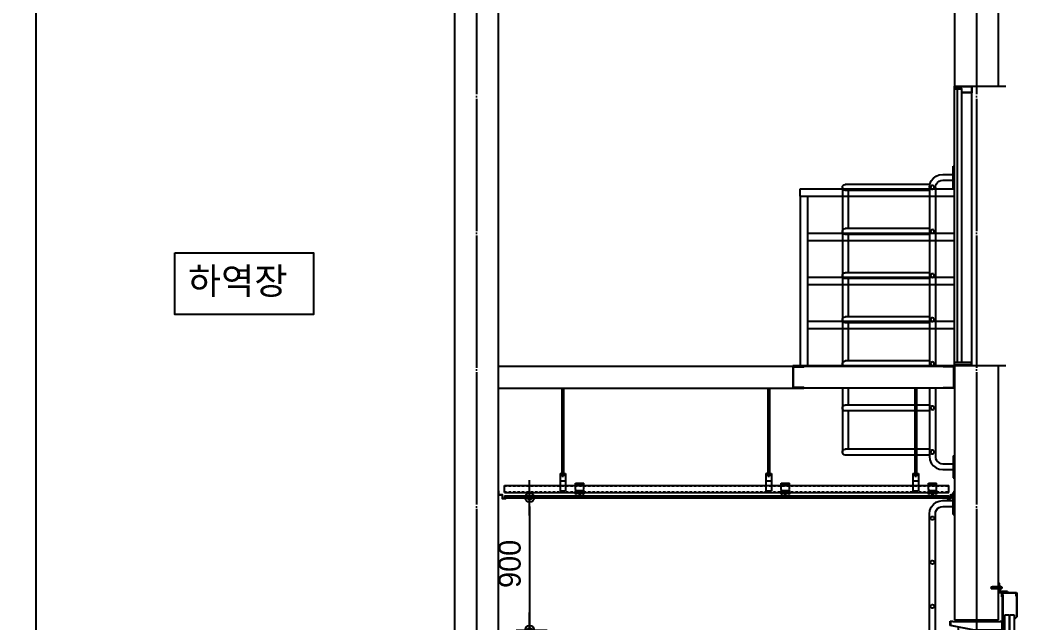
# Model space of a CAD drawing. Header units: millimetres. Extents: x 11948722 to 13111668, y -10771712 to -10232988.
# Drawn here: x 11963571 to 11970475, y -10544898 to -10540801 of the extents above; entities that cross this region are included whole.
import ezdxf
from ezdxf.enums import TextEntityAlignment as Align

# ---------------------------------------------------------------- set-up
doc = ezdxf.new("R2010")
doc.units = ezdxf.units.MM
doc.header["$LTSCALE"] = 150
doc.header["$MEASUREMENT"] = 0
doc.linetypes.add('CEN', pattern=[6.2, 6, -0.1, 0, -0.1])
doc.linetypes.add('HIDDEN', pattern=[2, 1, -1])
doc.layers.get('0').update_dxf_attribs({"linetype": 'CONTINUOUS'})
doc.layers.get('Defpoints').update_dxf_attribs({"color": 117, "linetype": 'CONTINUOUS'})
for name, color, linetype in [('4', 4, 'CONTINUOUS'), ('8', 8, 'CONTINUOUS'), ('A-중심선', 10, 'CEN'), ('CON', 2, 'CONTINUOUS'), ('CON-C', 2, 'CONTINUOUS'), ('ELE-3', 7, 'CONTINUOUS'), ('ELE-8', 8, 'CONTINUOUS'), ('ELE03', 4, 'CONTINUOUS'), ('ELE08', 8, 'CONTINUOUS'), ('ETC', 8, 'CONTINUOUS'), ('FIN', 5, 'CONTINUOUS'), ('WIN', 4, 'CONTINUOUS'), ('Xref-계단단면도$0$3 dim0', 7, 'CONTINUOUS'), ('Xref-계단단면도$0$TEX', 3, 'CONTINUOUS'), ('Xref-계단단면도$0$TEX-SYM', 3, 'CONTINUOUS')]:
    doc.layers.add(name, color=color, linetype=linetype)
doc.styles.add('Xref-계단단면도$0$나눔고딕 Se', font='')
doc.styles.add('Xref-계단단면도$0$돋움', font='')
doc.styles.get('Xref-계단단면도$0$나눔고딕 Se').set_extended_font_data('Dotum')
doc.styles.get('Xref-계단단면도$0$돋움').set_extended_font_data('Dotum')
doc.dimstyles.new('Xref-계단단면도$0$A1-100', dxfattribs={"dimtxt": 3, "dimasz": 1, "dimexe": 2, "dimexo": 2, "dimgap": 1, "dimtad": 1, "dimdec": 0, "dimzin": 12, "dimdsep": 46, "dimlunit": 6, "dimtxsty": 'Xref-계단단면도$0$나눔고딕 Se', "dimblk1": 'Xref-계단단면도$0$DIMDOT', "dimblk2": 'Xref-계단단면도$0$DIMDOT', "dimsah": 1, "dimcen": -1, "dimdle": 2, "dimclrd": 256, "dimclre": 256, "dimclrt": 3, "dimadec": 0, "dimazin": 0, "dimtfac": 1, "dimtdec": 0, "dimtix": 1, "dimtmove": 2, "dimatfit": 3, "dimldrblk": 'Xref-계단단면도$0$DIMDOT', "dimfxl": 1, "dimtvp": 1, "dimtolj": 1, "dimtzin": 12, "dimlwd": -1, "dimlwe": -1, "dimarcsym": 0})

# ---------------------------------------------------------------- blocks, each defined once
blk = doc.blocks.new('Xref-계단단면도$0$DIMDOT')
at = {"color": 0}
blk.add_line((-2, 0), (2, 0), dxfattribs=at)
for radius in [0.5, 0.25]:
    blk.add_circle((0, 0), radius, dxfattribs=at)
blk = doc.blocks.new('*D3538')
at = {"layer": 'Defpoints', "color": 0, "lineweight": -3, "ltscale": 1200}
for p in [(11960077.7, -10531798.2), (11963677.7, -10531798.2), (11963677.7, -10565948.2)]:
    blk.add_point(p, dxfattribs=at)
at = {"layer": 'Xref-계단단면도$0$3 dim0'}
for p, q in [((11963557.7, -10531798.2), (11959957.7, -10531798.2)), ((11960077.7, -10565888.2), (11960077.7, -10531858.2)), ((11963557.7, -10565948.2), (11959957.7, -10565948.2))]:
    blk.add_line(p, q, dxfattribs=at)
at = {"layer": 'Xref-계단단면도$0$3 dim0', "ltscale": 1200, "xscale": 60, "yscale": 60, "zscale": 60}
for p, rotation in [((11960077.7, -10531798.2), 90), ((11960077.7, -10565948.2), 270)]:
    blk.add_blockref('Xref-계단단면도$0$DIMDOT', p, dxfattribs=dict(at, rotation=rotation))
at = {"layer": 'Xref-계단단면도$0$3 dim0', "color": 3, "ltscale": 1200, "insert": (11959892.4, -10548873.2), "char_height": 210, "attachment_point": 5, "rotation": 90, "style": 'Xref-계단단면도$0$나눔고딕 Se'}
blk.add_mtext('\\A1;34,150', dxfattribs=at)
blk = doc.blocks.new('*D3541')
at = {"layer": 'Defpoints', "color": 0, "lineweight": -3, "ltscale": 1200}
for p in [(11960677.7, -10535948.2), (11963677.7, -10535948.2), (11963677.7, -10545948.2)]:
    blk.add_point(p, dxfattribs=at)
at = {"layer": 'Xref-계단단면도$0$3 dim0'}
for p, q in [((11963557.7, -10535948.2), (11960557.7, -10535948.2)), ((11960677.7, -10545888.2), (11960677.7, -10536008.2)), ((11963557.7, -10545948.2), (11960557.7, -10545948.2))]:
    blk.add_line(p, q, dxfattribs=at)
at = {"layer": 'Xref-계단단면도$0$3 dim0', "ltscale": 1200, "xscale": 60, "yscale": 60, "zscale": 60}
for p, rotation in [((11960677.7, -10535948.2), 90), ((11960677.7, -10545948.2), 270)]:
    blk.add_blockref('Xref-계단단면도$0$DIMDOT', p, dxfattribs=dict(at, rotation=rotation))
at = {"layer": 'Xref-계단단면도$0$3 dim0', "color": 3, "ltscale": 1200, "insert": (11960492.4, -10540948.2), "char_height": 210, "attachment_point": 5, "rotation": 90, "style": 'Xref-계단단면도$0$나눔고딕 Se'}
blk.add_mtext('\\A1;10,000', dxfattribs=at)
blk = doc.blocks.new('ELEV-DOOR')
at = {"layer": 'ELE-3'}
for p, q in [((-6, 2420.5), (-6, 2467)), ((-2, 2471), (0, 2471)), ((0, 2471), (0, 2406)), ((-123.5, 2402.5), (-125, 2402.5)), ((-125, 2402.5), (-125, 2239.5)), ((-123.5, 2240.5), (-123.5, 2402.5)), ((-22, 2406), (-122.5, 2406)), ((-122.5, 2406), (-122.5, 2379.5)), ((-122.5, 2379.5), (-118.5, 2379.5)), ((-118.5, 2379.5), (-118.5, 2402)), ((-118.5, 2402), (-26, 2402)), ((-65, 2406), (-65, 2408)), ((0, 2406), (-65, 2406)), ((-61, 2412), (-14.5, 2412)), ((-27, 2390.5), (-29, 2390.5)), ((-29, 2390.5), (-29, 2200)), ((-27, 2200), (-27, 2390.5)), ((-26, 2402), (-26, 2376.5)), ((-26, 2376.5), (-22, 2376.5)), ((-22, 2376.5), (-22, 2406)), ((-125, 2239.5), (-113.5, 2227.5)), ((-112, 2229), (-123.5, 2240.5)), ((-113.5, 2227.5), (-112, 2229)), ((-77, 2254), (-106.5, 2254)), ((-106.5, 2254), (-106.5, 56)), ((-77, 56), (-77, 2254)), ((-42, 2254), (-71.5, 2254)), ((-71.5, 2254), (-71.5, 56)), ((-42, 56), (-42, 2254)), ((-11.5, 2210), (-26, 2210)), ((-26, 2210), (-26, 2150)), ((-11.5, 2207.5), (-11.5, 2210)), ((330, 2210), (312, 2210)), ((312, 2210), (312, 2207.5)), ((330, 2180), (330, 2210)), ((-29, 2200), (-27, 2200)), ((-26, 2150), (-26, 50)), ((-26, 2150), (166, 2150)), ((-23.5, 2152.5), (-23.5, 2207.5)), ((-23.5, 2207.5), (-11.5, 2207.5)), ((165.8, 2152.5), (-23.5, 2152.5)), ((312, 2207.5), (-19, 2207.5)), ((-19, 2207.5), (-19, 2205)), ((-19, 2205), (312, 2205)), ((327.5, 2182.1), (165.8, 2152.5)), ((166, 2150), (330, 2180)), ((312, 2207.5), (327.5, 2207.5)), ((312, 2205), (312, 2207.5)), ((327.5, 2207.5), (327.5, 2182.1)), ((-133, 47), (-130, 50)), ((-133, -154), (-133, 47)), ((-133, 38), (-130, 38)), ((-130, 50), (-122.8, 50)), ((-130, 38), (-130, -153.3)), ((-109.9, 22.9), (-130, 22.9)), ((-122.8, 50), (-122.8, 45.7)), ((-122.8, 45.7), (-116.9, 45.7)), ((-74.8, 39), (-120, 39)), ((-120, 39), (-120, 31.1)), ((-120, 31.1), (-109.9, 31.1)), ((-116.9, 45.7), (-116.9, 50)), ((-116.9, 50), (-111, 50)), ((-111, 50), (-111, 45.7)), ((-111, 45.7), (-105.1, 45.7)), ((-109.9, 31.1), (-109.9, 22.9)), ((-106.5, 56), (-77, 56)), ((-105.1, 45.7), (-105.1, 50)), ((-105.1, 50), (-99.2, 50)), ((-99.2, 50), (-99.2, 45.7)), ((-99.2, 45.7), (-93.3, 45.7)), ((-93.3, 45.7), (-93.3, 50)), ((-93.3, 50), (-87.4, 50)), ((-87.4, 50), (-87.4, 45.7)), ((-87.4, 45.7), (-81.5, 45.7)), ((-84.9, 22.9), (-84.9, 31.1)), ((-84.9, 31.1), (-74.8, 31.1)), ((-44.8, 22.9), (-84.9, 22.9)), ((-81.5, 45.7), (-81.5, 50)), ((-81.5, 50), (-67.8, 50)), ((-74.8, 31.1), (-74.8, 39)), ((-71.5, 56), (-42, 56)), ((-67.8, 50), (-67.8, 39)), ((-67.8, 39), (-49.8, 39)), ((-63.8, 56), (-63.8, 45)), ((-63.8, 45), (-53.8, 45)), ((-53.8, 45), (-53.8, 56)), ((-49.8, 39), (-49.8, 50)), ((-49.8, 50), (0, 50)), ((-39.8, 39), (-44.8, 39)), ((-44.8, 39), (-44.8, 22.9)), ((-39.8, 22.9), (-39.8, 39)), ((-29.7, 22.9), (-39.8, 22.9)), ((-29.7, 44), (-34.7, 44)), ((-34.7, 44), (-34.7, 28.9)), ((-34.7, 28.9), (-29.7, 28.9)), ((-29.7, 50), (-29.7, 44)), ((-29.7, 28.9), (-29.7, 22.9)), ((-119.3, -180), (-133, -154)), ((-130, -153.3), (-116.7, -178.6)), ((-116.7, -178.6), (-119.3, -180))]:
    blk.add_line(p, q, dxfattribs=at)
blk.add_lwpolyline([(0, -10), (0, 50)], dxfattribs=at)
blk.add_lwpolyline([(-130, -10), (0, -10), (0, -140), (-3.5, -140, -0.414214), (-12, -131.5), (-12, -34, 0.414214), (-24, -22), (-121.5, -22, -0.414214), (-130, -13.5)], format="xyb", close=True, dxfattribs=at)
for centre, radius, start, end in [((-14.5, 2420.5), 8.5, 270, 0), ((-2, 2467), 4, 90, 180), ((-61, 2408), 4, 90, 180)]:
    blk.add_arc(centre, radius, start, end, dxfattribs=at)
at = {"layer": 'ELE-8', "linetype": 'HIDDEN'}
for p, q in [((55, 2438.5), (-28, 2438.5)), ((-16.5, 2443), (-21.5, 2443)), ((-21.5, 2434.5), (-21.5, 2443)), ((-16.5, 2434.5), (-21.5, 2434.5)), ((-15, 2448.5), (-16.5, 2447)), ((-16.5, 2430.5), (-16.5, 2447)), ((-14, 2443), (-16.5, 2443)), ((-14, 2434.5), (-16.5, 2434.5)), ((-15, 2429), (-16.5, 2430.5)), ((-7.5, 2443.5), (-15.5, 2443.5)), ((-7.5, 2434), (-15.5, 2434)), ((-7.5, 2448.5), (-15, 2448.5)), ((-7.5, 2429), (-15, 2429)), ((-4, 2443), (-9, 2443)), ((-4, 2434.5), (-9, 2434.5)), ((-7.5, 2425), (-7.5, 2452.5)), ((-6, 2452.5), (-7.5, 2452.5)), ((-7.5, 2429), (-7.5, 2448.5)), ((-6, 2425), (-7.5, 2425)), ((44.5, 2446), (0, 2446)), ((2.5, 2444), (0, 2444)), ((2.5, 2433.5), (0, 2433.5)), ((44.5, 2431.5), (0, 2431.5)), ((5.5, 2443), (0.5, 2443)), ((5.5, 2434.5), (0.5, 2434.5)), ((6, 2431.5), (6, 2431.5)), ((12.5, 2444), (7.5, 2444)), ((13, 2433.5), (7.5, 2433.5)), ((15.5, 2443), (10.5, 2443)), ((15.5, 2434.5), (10.5, 2434.5)), ((22.5, 2444), (17.5, 2444)), ((23, 2433.5), (18, 2433.5)), ((25.5, 2443), (20.5, 2443)), ((25.5, 2434.5), (20.5, 2434.5)), ((31.5, 2444), (27, 2444)), ((32.5, 2433.5), (27.5, 2433.5)), ((35, 2443), (30, 2443)), ((35, 2434.5), (30, 2434.5)), ((38.5, 2444), (36.5, 2444)), ((39, 2443.5), (37, 2443)), ((39, 2434), (37, 2434.5)), ((40, 2433.5), (37.5, 2433.5)), ((42, 2443), (40, 2443)), ((42, 2434.5), (40, 2434.5)), ((42, 2440.5), (42, 2443)), ((42, 2434.5), (42, 2436.5)), ((44.5, 2445), (43, 2444.5)), ((44.5, 2432.5), (43, 2432.5)), ((44.5, 2445.5), (44.5, 2446)), ((46, 2445), (44.5, 2445)), ((44.5, 2445), (44.5, 2445)), ((46, 2432.5), (44.5, 2432.5)), ((44.5, 2432), (44.5, 2432.5)), ((44.5, 2431.5), (44.5, 2431.5)), ((49.5, 2445), (48.5, 2445)), ((49.5, 2432.5), (48.5, 2432.5)), ((49.5, 2441.5), (49.5, 2445)), ((49.5, 2432.5), (49.5, 2435.5)), ((-13, -94.9), (-13, -63.9)), ((-23.1, -74), (-28.1, -74)), ((-28.1, -74), (-28.1, -84.8)), ((-23.1, -84.8), (-28.1, -84.8)), ((-23.1, -69.4), (-23.1, -89.5)), ((-23.1, -69.4), (-13, -69.4)), ((-23.1, -73.3), (-13, -73.3)), ((-23.1, -85.6), (-13, -85.6)), ((-23.1, -89.5), (-13, -89.5)), ((-12, -74.4), (35.1, -74.4)), ((-12, -75.4), (44.1, -75.4)), ((-12, -83.5), (44.1, -83.5)), ((-12, -84.5), (35.1, -84.5)), ((44.1, -75.4), (35.1, -74.4)), ((35.1, -74.4), (35.1, -84.5)), ((44.1, -83.5), (35.1, -84.5)), ((44.1, -75.4), (44.1, -83.5))]:
    blk.add_line(p, q, dxfattribs=at)
at = {"layer": 'ELE-8'}
for p, q in [((166, 2150), (166, 50)), ((274, 2169.8), (274, 50)), ((274, 50), (0, 50))]:
    blk.add_line(p, q, dxfattribs=at)
at = {"layer": 'ELE-8', "linetype": 'HIDDEN'}
for centre, start, end in [((-11, -64.4), 119.66646, 166.36814), ((-11, -94.4), 193.63182, 240.3335)]:
    blk.add_arc(centre, 2.1, start, end, dxfattribs=at)
blk = doc.blocks.new('*D3570')
at = {"layer": 'Defpoints', "color": 0, "lineweight": -3, "ltscale": 1200}
for p in [(11966823, -10544948.2), (11966823, -10547048.2), (11967034.1, -10547048.2)]:
    blk.add_point(p, dxfattribs=at)
at = {"layer": 'Xref-계단단면도$0$3 dim0'}
for p, q in [((11966943, -10544948.2), (11967154.1, -10544948.2)), ((11967034.1, -10545008.2), (11967034.1, -10546988.2)), ((11966943, -10547048.2), (11967154.1, -10547048.2))]:
    blk.add_line(p, q, dxfattribs=at)
at = {"layer": 'Xref-계단단면도$0$3 dim0', "ltscale": 1200, "xscale": 60, "yscale": 60, "zscale": 60}
for p, rotation in [((11967034.1, -10544948.2), 90), ((11967034.1, -10547048.2), 270)]:
    blk.add_blockref('Xref-계단단면도$0$DIMDOT', p, dxfattribs=dict(at, rotation=rotation))
at = {"layer": 'Xref-계단단면도$0$3 dim0', "color": 3, "ltscale": 1200, "insert": (11966884.6, -10545998.2), "char_height": 150, "attachment_point": 5, "rotation": 90, "style": 'Xref-계단단면도$0$나눔고딕 Se'}
blk.add_mtext('\\A1;2,100', dxfattribs=at)
blk = doc.blocks.new('*D3571')
at = {"layer": 'Defpoints', "color": 0, "lineweight": -3, "ltscale": 1200}
for p in [(11966823, -10544048.2), (11966823, -10544948.2), (11967034.1, -10544948.2)]:
    blk.add_point(p, dxfattribs=at)
at = {"layer": 'Xref-계단단면도$0$3 dim0'}
for p, q in [((11966943, -10544048.2), (11967154.1, -10544048.2)), ((11967034.1, -10544108.2), (11967034.1, -10544888.2)), ((11966943, -10544948.2), (11967154.1, -10544948.2))]:
    blk.add_line(p, q, dxfattribs=at)
at = {"layer": 'Xref-계단단면도$0$3 dim0', "ltscale": 1200, "xscale": 60, "yscale": 60, "zscale": 60}
for p, rotation in [((11967034.1, -10544048.2), 90), ((11967034.1, -10544948.2), 270)]:
    blk.add_blockref('Xref-계단단면도$0$DIMDOT', p, dxfattribs=dict(at, rotation=rotation))
at = {"layer": 'Xref-계단단면도$0$3 dim0', "color": 3, "ltscale": 1200, "insert": (11966899, -10544498.2), "char_height": 150, "attachment_point": 5, "rotation": 90, "style": 'Xref-계단단면도$0$나눔고딕 Se'}
blk.add_mtext('\\A1;900', dxfattribs=at)
blk = doc.blocks.new('점검사다리ㅁ')
at = {"layer": 'ETC', "color": 251, "linetype": 'Continuous'}
for p, q in [((4633682.9, 1148688.8), (4633673.9, 1148688.8)), ((4633682.9, 1148538.8), (4633682.9, 1148688.8)), ((4633682.9, 1148538.8), (4633673.9, 1148538.8))]:
    blk.add_line(p, q, dxfattribs=at)
at = {"layer": 'ETC', "color": 251}
for p, q in [((4633753.9, 1148633.4), (4633682.9, 1148633.4)), ((4633777.1, 1148630.2), (4633753.9, 1148633.4)), ((4633798.9, 1148621.4), (4633777.1, 1148630.2)), ((4633817.5, 1148607), (4633798.9, 1148621.4)), ((4633831.7, 1148588.4), (4633817.5, 1148607)), ((4633753.9, 1148593.4), (4633682.9, 1148593.4)), ((4633766.7, 1148591.6), (4633753.9, 1148593.4)), ((4633778.9, 1148586.6), (4633766.7, 1148591.6)), ((4633789.1, 1148578.8), (4633778.9, 1148586.6)), ((4633797.1, 1148568.4), (4633789.1, 1148578.8)), ((4633802.1, 1148556.4), (4633797.1, 1148568.4)), ((4633803.9, 1148543.4), (4633802.1, 1148556.4)), ((4633803.9, 1146115), (4633803.9, 1148543.4)), ((4633840.7, 1148566.6), (4633831.7, 1148588.4)), ((4633843.9, 1148543.4), (4633840.7, 1148566.6)), ((4633843.9, 1146115), (4633843.9, 1148543.4)), ((4633813.7, 1148520.8), (4633811.7, 1148516)), ((4633811.7, 1148516), (4633811.7, 1148510.8)), ((4633811.7, 1148510.8), (4633813.7, 1148506)), ((4633817.7, 1148524.2), (4633813.7, 1148520.8)), ((4633813.7, 1148506), (4633817.7, 1148502.6)), ((4633822.5, 1148525.8), (4633817.7, 1148524.2)), ((4633817.7, 1148502.6), (4633822.5, 1148501)), ((4633827.7, 1148525.2), (4633822.5, 1148525.8)), ((4633822.5, 1148501), (4633827.7, 1148501.6)), ((4633832.3, 1148522.6), (4633827.7, 1148525.2)), ((4633827.7, 1148501.6), (4633832.3, 1148504.2)), ((4633835.3, 1148518.4), (4633832.3, 1148522.6)), ((4633832.3, 1148504.2), (4633835.3, 1148508.4)), ((4633836.5, 1148513.4), (4633835.3, 1148518.4)), ((4633835.3, 1148508.4), (4633836.5, 1148513.4)), ((4633813.7, 1148220.8), (4633811.7, 1148216)), ((4633811.7, 1148216), (4633811.7, 1148210.8)), ((4633811.7, 1148210.8), (4633813.7, 1148206)), ((4633817.7, 1148224.2), (4633813.7, 1148220.8)), ((4633813.7, 1148206), (4633817.7, 1148202.6)), ((4633822.5, 1148225.8), (4633817.7, 1148224.2)), ((4633817.7, 1148202.6), (4633822.5, 1148201)), ((4633827.7, 1148225.2), (4633822.5, 1148225.8)), ((4633822.5, 1148201), (4633827.7, 1148201.6)), ((4633832.3, 1148222.6), (4633827.7, 1148225.2)), ((4633827.7, 1148201.6), (4633832.3, 1148204.2)), ((4633835.3, 1148218.4), (4633832.3, 1148222.6)), ((4633832.3, 1148204.2), (4633835.3, 1148208.4)), ((4633836.5, 1148213.4), (4633835.3, 1148218.4)), ((4633835.3, 1148208.4), (4633836.5, 1148213.4)), ((4633813.7, 1147920.8), (4633811.7, 1147916)), ((4633811.7, 1147916), (4633811.7, 1147910.8)), ((4633811.7, 1147910.8), (4633813.7, 1147906)), ((4633817.7, 1147924.2), (4633813.7, 1147920.8)), ((4633822.5, 1147925.8), (4633817.7, 1147924.2)), ((4633827.7, 1147925.2), (4633822.5, 1147925.8)), ((4633832.3, 1147922.6), (4633827.7, 1147925.2)), ((4633835.3, 1147918.4), (4633832.3, 1147922.6)), ((4633836.5, 1147913.4), (4633835.3, 1147918.4)), ((4633835.3, 1147908.4), (4633836.5, 1147913.4)), ((4633813.7, 1147906), (4633817.7, 1147902.6)), ((4633817.7, 1147902.6), (4633822.5, 1147901)), ((4633822.5, 1147901), (4633827.7, 1147901.6)), ((4633827.7, 1147901.6), (4633832.3, 1147904.2)), ((4633832.3, 1147904.2), (4633835.3, 1147908.4)), ((4633813.7, 1147620.8), (4633811.7, 1147616)), ((4633811.7, 1147616), (4633811.7, 1147610.8)), ((4633811.7, 1147610.8), (4633813.7, 1147606)), ((4633817.7, 1147624.2), (4633813.7, 1147620.8)), ((4633813.7, 1147606), (4633817.7, 1147602.6)), ((4633822.5, 1147625.8), (4633817.7, 1147624.2)), ((4633817.7, 1147602.6), (4633822.5, 1147601)), ((4633827.7, 1147625.2), (4633822.5, 1147625.8)), ((4633822.5, 1147601), (4633827.7, 1147601.6)), ((4633832.3, 1147622.6), (4633827.7, 1147625.2)), ((4633827.7, 1147601.6), (4633832.3, 1147604.2)), ((4633835.3, 1147618.4), (4633832.3, 1147622.6)), ((4633832.3, 1147604.2), (4633835.3, 1147608.4)), ((4633836.5, 1147613.4), (4633835.3, 1147618.4)), ((4633835.3, 1147608.4), (4633836.5, 1147613.4)), ((4633813.7, 1147320.8), (4633811.7, 1147316)), ((4633811.7, 1147316), (4633811.7, 1147310.8)), ((4633811.7, 1147310.8), (4633813.7, 1147306)), ((4633817.7, 1147324.2), (4633813.7, 1147320.8)), ((4633813.7, 1147306), (4633817.7, 1147302.6)), ((4633822.5, 1147325.8), (4633817.7, 1147324.2)), ((4633817.7, 1147302.6), (4633822.5, 1147301)), ((4633827.7, 1147325.2), (4633822.5, 1147325.8)), ((4633822.5, 1147301), (4633827.7, 1147301.6)), ((4633832.3, 1147322.6), (4633827.7, 1147325.2)), ((4633827.7, 1147301.6), (4633832.3, 1147304.2)), ((4633835.3, 1147318.4), (4633832.3, 1147322.6)), ((4633832.3, 1147304.2), (4633835.3, 1147308.4)), ((4633836.5, 1147313.4), (4633835.3, 1147318.4)), ((4633835.3, 1147308.4), (4633836.5, 1147313.4)), ((4633813.7, 1147020.8), (4633811.7, 1147016)), ((4633811.7, 1147016), (4633811.7, 1147010.8)), ((4633817.7, 1147024.2), (4633813.7, 1147020.8)), ((4633822.5, 1147025.8), (4633817.7, 1147024.2)), ((4633827.7, 1147025.2), (4633822.5, 1147025.8)), ((4633832.3, 1147022.6), (4633827.7, 1147025.2)), ((4633835.3, 1147018.4), (4633832.3, 1147022.6)), ((4633836.5, 1147013.4), (4633835.3, 1147018.4)), ((4633835.3, 1147008.4), (4633836.5, 1147013.4)), ((4633811.7, 1147010.8), (4633813.7, 1147006)), ((4633813.7, 1147006), (4633817.7, 1147002.6)), ((4633817.7, 1147002.6), (4633822.5, 1147001)), ((4633822.5, 1147001), (4633827.7, 1147001.6)), ((4633827.7, 1147001.6), (4633832.3, 1147004.2)), ((4633832.3, 1147004.2), (4633835.3, 1147008.4)), ((4633813.7, 1146720.8), (4633811.7, 1146716)), ((4633811.7, 1146716), (4633811.7, 1146710.8)), ((4633811.7, 1146710.8), (4633813.7, 1146706)), ((4633817.7, 1146724.2), (4633813.7, 1146720.8)), ((4633813.7, 1146706), (4633817.7, 1146702.6)), ((4633822.5, 1146725.8), (4633817.7, 1146724.2)), ((4633817.7, 1146702.6), (4633822.5, 1146701)), ((4633827.7, 1146725.2), (4633822.5, 1146725.8)), ((4633822.5, 1146701), (4633827.7, 1146701.6)), ((4633832.3, 1146722.6), (4633827.7, 1146725.2)), ((4633827.7, 1146701.6), (4633832.3, 1146704.2)), ((4633835.3, 1146718.4), (4633832.3, 1146722.6)), ((4633832.3, 1146704.2), (4633835.3, 1146708.4)), ((4633836.5, 1146713.4), (4633835.3, 1146718.4)), ((4633835.3, 1146708.4), (4633836.5, 1146713.4)), ((4633813.7, 1146420.8), (4633811.7, 1146416)), ((4633811.7, 1146416), (4633811.7, 1146410.8)), ((4633811.7, 1146410.8), (4633813.7, 1146406)), ((4633817.7, 1146424.2), (4633813.7, 1146420.8)), ((4633813.7, 1146406), (4633817.7, 1146402.6)), ((4633822.5, 1146425.8), (4633817.7, 1146424.2)), ((4633817.7, 1146402.6), (4633822.5, 1146401)), ((4633827.7, 1146425.2), (4633822.5, 1146425.8)), ((4633822.5, 1146401), (4633827.7, 1146401.6)), ((4633832.3, 1146422.6), (4633827.7, 1146425.2)), ((4633827.7, 1146401.6), (4633832.3, 1146404.2)), ((4633835.3, 1146418.4), (4633832.3, 1146422.6)), ((4633832.3, 1146404.2), (4633835.3, 1146408.4)), ((4633836.5, 1146413.4), (4633835.3, 1146418.4)), ((4633835.3, 1146408.4), (4633836.5, 1146413.4)), ((4633813.7, 1146120.8), (4633811.7, 1146116)), ((4633811.7, 1146116), (4633811.7, 1146110.8)), ((4633817.7, 1146124.2), (4633813.7, 1146120.8)), ((4633822.5, 1146125.8), (4633817.7, 1146124.2)), ((4633827.7, 1146125.2), (4633822.5, 1146125.8)), ((4633832.3, 1146122.6), (4633827.7, 1146125.2)), ((4633835.3, 1146118.4), (4633832.3, 1146122.6)), ((4633836.5, 1146113.4), (4633835.3, 1146118.4)), ((4633753.9, 1146065), (4633719.7, 1146065)), ((4633766.7, 1146066.8), (4633753.9, 1146065)), ((4633778.9, 1146071.8), (4633766.7, 1146066.8)), ((4633789.1, 1146079.6), (4633778.9, 1146071.8)), ((4633797.1, 1146090), (4633789.1, 1146079.6)), ((4633802.1, 1146102), (4633797.1, 1146090)), ((4633817.5, 1146051.4), (4633798.9, 1146037)), ((4633803.9, 1146115), (4633802.1, 1146102)), ((4633811.7, 1146110.8), (4633813.7, 1146106)), ((4633813.7, 1146106), (4633817.7, 1146102.6)), ((4633831.7, 1146070), (4633817.5, 1146051.4)), ((4633817.7, 1146102.6), (4633822.5, 1146101)), ((4633822.5, 1146101), (4633827.7, 1146101.6)), ((4633827.7, 1146101.6), (4633832.3, 1146104.2)), ((4633840.7, 1146091.8), (4633831.7, 1146070)), ((4633832.3, 1146104.2), (4633835.3, 1146108.4)), ((4633835.3, 1146108.4), (4633836.5, 1146113.4)), ((4633843.9, 1146115), (4633840.7, 1146091.8)), ((4633753.9, 1146025), (4633719.7, 1146025)), ((4633777.1, 1146028.2), (4633753.9, 1146025)), ((4633798.9, 1146037), (4633777.1, 1146028.2))]:
    blk.add_line(p, q, dxfattribs=at)
blk = doc.blocks.new('비상용elev탈출관련2')
at = {"layer": 'ELE03'}
for p, q in [((4634773.9, 1149552.6), (4633673.9, 1149552.6)), ((4634773.9, 1149547.6), (4633673.9, 1149547.6))]:
    blk.add_line(p, q, dxfattribs=at)
at = {"layer": 'ELE03', "color": 251}
blk.add_line((4633748.9, 1149397.6), (4634698.9, 1149397.6), dxfattribs=at)
at = {"layer": 'ELE08', "color": 252, "ltscale": 10}
for p, q in [((4634723.9, 1150752.6), (4633673.9, 1150752.6)), ((4634723.9, 1150702.6), (4634723.9, 1150752.6)), ((4634723.9, 1150702.6), (4633673.9, 1150702.6)), ((4634673.9, 1150702.6), (4634673.9, 1149552.6)), ((4634723.9, 1150702.6), (4634723.9, 1149552.6)), ((4634673.9, 1150452.6), (4633673.9, 1150452.6)), ((4634673.9, 1150402.6), (4633673.9, 1150402.6)), ((4634673.9, 1150152.6), (4633673.9, 1150152.6)), ((4634673.9, 1150102.6), (4633673.9, 1150102.6)), ((4634673.9, 1149852.6), (4633673.9, 1149852.6)), ((4634673.9, 1149802.6), (4633673.9, 1149802.6))]:
    blk.add_line(p, q, dxfattribs=at)
at = {"layer": 'ETC', "color": 251, "linetype": 'Continuous'}
for p, q in [((4633682.9, 1150907.2), (4633673.9, 1150907.2)), ((4633682.9, 1150757.2), (4633682.9, 1150907.2)), ((4633682.9, 1150757.2), (4633673.9, 1150757.2)), ((4633682.9, 1148938), (4633673.9, 1148938)), ((4633682.9, 1148938), (4633682.9, 1148788)), ((4633682.9, 1148788), (4633673.9, 1148788))]:
    blk.add_line(p, q, dxfattribs=at)
at = {"layer": 'ETC', "color": 251}
for p, q in [((4633753.9, 1150851.8), (4633682.9, 1150851.8)), ((4633753.9, 1150811.8), (4633682.9, 1150811.8)), ((4633777.1, 1150848.6), (4633753.9, 1150851.8)), ((4633766.7, 1150810), (4633753.9, 1150811.8)), ((4633798.9, 1150839.8), (4633777.1, 1150848.6)), ((4633817.5, 1150825.4), (4633798.9, 1150839.8)), ((4633831.7, 1150806.8), (4633817.5, 1150825.4)), ((4633778.9, 1150805), (4633766.7, 1150810)), ((4633789.1, 1150797.2), (4633778.9, 1150805)), ((4633797.1, 1150786.8), (4633789.1, 1150797.2)), ((4633802.1, 1150774.8), (4633797.1, 1150786.8)), ((4633803.9, 1150761.8), (4633802.1, 1150774.8)), ((4633803.9, 1150761.8), (4633803.9, 1149552.6)), ((4633811.7, 1150766), (4633813.7, 1150770.8)), ((4633811.7, 1150766), (4633813.7, 1150770.8)), ((4633811.7, 1150760.8), (4633811.7, 1150766)), ((4633811.7, 1150760.8), (4633811.7, 1150766)), ((4633813.7, 1150756), (4633811.7, 1150760.8)), ((4633813.7, 1150756), (4633811.7, 1150760.8)), ((4633813.7, 1150770.8), (4633817.7, 1150774.2)), ((4633813.7, 1150770.8), (4633817.7, 1150774.2)), ((4633817.7, 1150752.6), (4633813.7, 1150756)), ((4633817.7, 1150774.2), (4633822.5, 1150775.8)), ((4633817.7, 1150774.2), (4633822.5, 1150775.8)), ((4633822.5, 1150751), (4633817.7, 1150752.6)), ((4633822.5, 1150751), (4633817.7, 1150752.6)), ((4633822.5, 1150775.8), (4633827.7, 1150775.2)), ((4633822.5, 1150775.8), (4633827.7, 1150775.2)), ((4633827.7, 1150751.6), (4633822.5, 1150751)), ((4633827.7, 1150751.6), (4633822.5, 1150751)), ((4633827.7, 1150775.2), (4633832.3, 1150772.6)), ((4633827.7, 1150775.2), (4633832.3, 1150772.6)), ((4633832.3, 1150754.2), (4633827.7, 1150751.6)), ((4633832.3, 1150754.2), (4633827.7, 1150751.6)), ((4633840.7, 1150785), (4633831.7, 1150806.8)), ((4633832.3, 1150772.6), (4633835.3, 1150768.4)), ((4633832.3, 1150772.6), (4633835.3, 1150768.4)), ((4633835.3, 1150758.4), (4633832.3, 1150754.2)), ((4633835.3, 1150758.4), (4633832.3, 1150754.2)), ((4633835.3, 1150768.4), (4633836.5, 1150763.4)), ((4633835.3, 1150768.4), (4633836.5, 1150763.4)), ((4633836.5, 1150763.4), (4633835.3, 1150758.4)), ((4633836.5, 1150763.4), (4633835.3, 1150758.4)), ((4633843.9, 1150761.8), (4633840.7, 1150785)), ((4633843.9, 1150782.6), (4634416.4, 1150782.6)), ((4633843.9, 1150761.8), (4633843.9, 1149552.6)), ((4633843.9, 1150742.6), (4634416.4, 1150742.6)), ((4634396.4, 1150742.6), (4634396.4, 1150482.6)), ((4634436.4, 1150762.6), (4634436.4, 1149552.6)), ((4633811.7, 1150466), (4633813.7, 1150470.8)), ((4633811.7, 1150460.8), (4633811.7, 1150466)), ((4633813.7, 1150470.8), (4633817.7, 1150474.2)), ((4633817.7, 1150474.2), (4633822.5, 1150475.8)), ((4633822.5, 1150475.8), (4633827.7, 1150475.2)), ((4633827.7, 1150475.2), (4633832.3, 1150472.6)), ((4633832.3, 1150472.6), (4633835.3, 1150468.4)), ((4633835.3, 1150468.4), (4633836.5, 1150463.4)), ((4633843.9, 1150482.6), (4634416.4, 1150482.6)), ((4633813.7, 1150456), (4633811.7, 1150460.8)), ((4633817.7, 1150452.6), (4633813.7, 1150456)), ((4633822.5, 1150451), (4633817.7, 1150452.6)), ((4633827.7, 1150451.6), (4633822.5, 1150451)), ((4633832.3, 1150454.2), (4633827.7, 1150451.6)), ((4633835.3, 1150458.4), (4633832.3, 1150454.2)), ((4633836.5, 1150463.4), (4633835.3, 1150458.4)), ((4633843.9, 1150442.6), (4634416.4, 1150442.6)), ((4634396.4, 1150442.6), (4634396.4, 1150182.6)), ((4633811.7, 1150166), (4633813.7, 1150170.8)), ((4633811.7, 1150160.8), (4633811.7, 1150166)), ((4633813.7, 1150156), (4633811.7, 1150160.8)), ((4633813.7, 1150170.8), (4633817.7, 1150174.2)), ((4633817.7, 1150152.6), (4633813.7, 1150156)), ((4633817.7, 1150174.2), (4633822.5, 1150175.8)), ((4633822.5, 1150151), (4633817.7, 1150152.6)), ((4633822.5, 1150175.8), (4633827.7, 1150175.2)), ((4633827.7, 1150151.6), (4633822.5, 1150151)), ((4633827.7, 1150175.2), (4633832.3, 1150172.6)), ((4633832.3, 1150154.2), (4633827.7, 1150151.6)), ((4633832.3, 1150172.6), (4633835.3, 1150168.4)), ((4633835.3, 1150158.4), (4633832.3, 1150154.2)), ((4633835.3, 1150168.4), (4633836.5, 1150163.4)), ((4633836.5, 1150163.4), (4633835.3, 1150158.4)), ((4633843.9, 1150182.6), (4634416.4, 1150182.6)), ((4633843.9, 1150142.6), (4634416.4, 1150142.6)), ((4634396.4, 1150142.6), (4634396.4, 1149882.6)), ((4633811.7, 1149866), (4633813.7, 1149870.8)), ((4633811.7, 1149860.8), (4633811.7, 1149866)), ((4633813.7, 1149856), (4633811.7, 1149860.8)), ((4633813.7, 1149870.8), (4633817.7, 1149874.2)), ((4633817.7, 1149852.6), (4633813.7, 1149856)), ((4633817.7, 1149874.2), (4633822.5, 1149875.8)), ((4633822.5, 1149851), (4633817.7, 1149852.6)), ((4633822.5, 1149875.8), (4633827.7, 1149875.2)), ((4633827.7, 1149851.6), (4633822.5, 1149851)), ((4633827.7, 1149875.2), (4633832.3, 1149872.6)), ((4633832.3, 1149854.2), (4633827.7, 1149851.6)), ((4633832.3, 1149872.6), (4633835.3, 1149868.4)), ((4633835.3, 1149858.4), (4633832.3, 1149854.2)), ((4633835.3, 1149868.4), (4633836.5, 1149863.4)), ((4633836.5, 1149863.4), (4633835.3, 1149858.4)), ((4633843.9, 1149882.6), (4634416.4, 1149882.6)), ((4633843.9, 1149842.6), (4634416.4, 1149842.6)), ((4634396.4, 1149842.6), (4634396.4, 1149582.6)), ((4633811.7, 1149566), (4633813.7, 1149570.8)), ((4633813.7, 1149570.8), (4633817.7, 1149574.2)), ((4633817.7, 1149574.2), (4633822.5, 1149575.8)), ((4633822.5, 1149575.8), (4633827.7, 1149575.2)), ((4633827.7, 1149575.2), (4633832.3, 1149572.6)), ((4633832.3, 1149572.6), (4633835.3, 1149568.4)), ((4633835.3, 1149568.4), (4633836.5, 1149563.4)), ((4633843.9, 1149582.6), (4634416.4, 1149582.6)), ((4633811.7, 1149560.8), (4633811.7, 1149566)), ((4633813.7, 1149556), (4633811.7, 1149560.8)), ((4633817.7, 1149552.6), (4633813.7, 1149556)), ((4633822.5, 1149551), (4633817.7, 1149552.6)), ((4633827.7, 1149551.6), (4633822.5, 1149551)), ((4633832.3, 1149554.2), (4633827.7, 1149551.6)), ((4633835.3, 1149558.4), (4633832.3, 1149554.2)), ((4633836.5, 1149563.4), (4633835.3, 1149558.4)), ((4633803.9, 1149397.6), (4633803.9, 1148933.4)), ((4633843.9, 1149397.6), (4633843.9, 1148933.4)), ((4634396.4, 1149397.6), (4634396.4, 1149282.6)), ((4634436.4, 1149397.6), (4634436.4, 1148962.6)), ((4633811.7, 1149266), (4633813.7, 1149270.8)), ((4633811.7, 1149260.8), (4633811.7, 1149266)), ((4633813.7, 1149256), (4633811.7, 1149260.8)), ((4633813.7, 1149270.8), (4633817.7, 1149274.2)), ((4633817.7, 1149252.6), (4633813.7, 1149256)), ((4633817.7, 1149274.2), (4633822.5, 1149275.8)), ((4633822.5, 1149251), (4633817.7, 1149252.6)), ((4633822.5, 1149275.8), (4633827.7, 1149275.2)), ((4633827.7, 1149251.6), (4633822.5, 1149251)), ((4633827.7, 1149275.2), (4633832.3, 1149272.6)), ((4633832.3, 1149254.2), (4633827.7, 1149251.6)), ((4633832.3, 1149272.6), (4633835.3, 1149268.4)), ((4633835.3, 1149258.4), (4633832.3, 1149254.2)), ((4633835.3, 1149268.4), (4633836.5, 1149263.4)), ((4633836.5, 1149263.4), (4633835.3, 1149258.4)), ((4633843.9, 1149282.6), (4634416.4, 1149282.6)), ((4633843.9, 1149242.6), (4634416.4, 1149242.6)), ((4634396.4, 1149242.6), (4634396.4, 1148982.6)), ((4633811.7, 1148966), (4633813.7, 1148970.8)), ((4633811.7, 1148960.8), (4633811.7, 1148966)), ((4633813.7, 1148956), (4633811.7, 1148960.8)), ((4633813.7, 1148970.8), (4633817.7, 1148974.2)), ((4633817.7, 1148952.6), (4633813.7, 1148956)), ((4633817.7, 1148974.2), (4633822.5, 1148975.8)), ((4633822.5, 1148951), (4633817.7, 1148952.6)), ((4633822.5, 1148975.8), (4633827.7, 1148975.2)), ((4633827.7, 1148951.6), (4633822.5, 1148951)), ((4633827.7, 1148975.2), (4633832.3, 1148972.6)), ((4633832.3, 1148954.2), (4633827.7, 1148951.6)), ((4633832.3, 1148972.6), (4633835.3, 1148968.4)), ((4633835.3, 1148958.4), (4633832.3, 1148954.2)), ((4633835.3, 1148968.4), (4633836.5, 1148963.4)), ((4633836.5, 1148963.4), (4633835.3, 1148958.4)), ((4633843.9, 1148982.6), (4634416.4, 1148982.6)), ((4633753.9, 1148883.4), (4633682.9, 1148883.4)), ((4633766.7, 1148885.2), (4633753.9, 1148883.4)), ((4633778.9, 1148890.2), (4633766.7, 1148885.2)), ((4633789.1, 1148898), (4633778.9, 1148890.2)), ((4633797.1, 1148908.4), (4633789.1, 1148898)), ((4633802.1, 1148920.4), (4633797.1, 1148908.4)), ((4633803.9, 1148933.4), (4633802.1, 1148920.4)), ((4633831.7, 1148888.4), (4633817.5, 1148869.8)), ((4633840.7, 1148910.2), (4633831.7, 1148888.4)), ((4633843.9, 1148933.4), (4633840.7, 1148910.2)), ((4633843.9, 1148942.6), (4634416.4, 1148942.6)), ((4633753.9, 1148843.4), (4633682.9, 1148843.4)), ((4633777.1, 1148846.6), (4633753.9, 1148843.4)), ((4633798.9, 1148855.4), (4633777.1, 1148846.6)), ((4633817.5, 1148869.8), (4633798.9, 1148855.4))]:
    blk.add_line(p, q, dxfattribs=at)
at = {"layer": 'ETC', "color": 7}
for points in [[(4633748.9, 1149547.6), (4633673.9, 1149547.6), (4633673.9, 1149397.6), (4633748.9, 1149397.6), (4633748.9, 1149402.6), (4633678.9, 1149402.6), (4633678.9, 1149542.6), (4633748.9, 1149542.6), (4633748.9, 1149547.6)], [(4634698.9, 1149547.6), (4634773.9, 1149547.6), (4634773.9, 1149397.6), (4634698.9, 1149397.6), (4634698.9, 1149402.6), (4634768.9, 1149402.6), (4634768.9, 1149542.6), (4634698.9, 1149542.6), (4634698.9, 1149547.6)]]:
    blk.add_lwpolyline(points, dxfattribs=at)
at = {"layer": 'ETC', "color": 251}
for centre, start in [((4634416.4, 1150762.6), 270), ((4634416.4, 1150462.6), 270), ((4634416.4, 1150162.6), 270), ((4634416.4, 1149862.6), 270), ((4634416.4, 1149562.6), 329.83875), ((4634416.4, 1149262.6), 270), ((4634416.4, 1148962.6), 270)]:
    blk.add_arc(centre, 20, start, 90, dxfattribs=at)

msp = doc.modelspace()

# ---------------------------------------------------------------- linework, layer by layer
at = {"layer": '4', "ltscale": 0.1}
for points in [[(11966873, -10544054.2), (11966873, -10544048.2), (11966872, -10544048.2), (11966872, -10544053.2), (11966849, -10544053.2), (11966849, -10544028.2), (11966824, -10544028.2), (11966824, -10544004.2), (11966823, -10544004.2), (11966823, -10544029.2), (11966848, -10544029.2), (11966848, -10544054.2), (11966873, -10544054.2)], [(11969873, -10544054.2), (11969873, -10544048.2), (11969874, -10544048.2), (11969874, -10544053.2), (11969897, -10544053.2), (11969897, -10544028.2), (11969922, -10544028.2), (11969922, -10544004.2), (11969923, -10544004.2), (11969923, -10544029.2), (11969898, -10544029.2), (11969898, -10544054.2), (11969873, -10544054.2)]]:
    msp.add_lwpolyline(points, dxfattribs=at)
at = {"layer": '8'}
for p, q in [((11967253.7, -10543303.2), (11967253.7, -10543879.4)), ((11967265, -10543303.2), (11967265, -10543879.4)), ((11968653.7, -10543303.2), (11968653.7, -10543879.4)), ((11968665, -10543303.2), (11968665, -10543879.4)), ((11969653.7, -10543303.2), (11969653.7, -10543879.4)), ((11969665, -10543303.2), (11969665, -10543879.4)), ((11967240.6, -10543883.2), (11967240.6, -10544001.9)), ((11967240.6, -10543883.2), (11967278.1, -10543883.2)), ((11967240.6, -10543886.9), (11967278.1, -10543886.9)), ((11967248.1, -10543879.4), (11967270.6, -10543879.4)), ((11967248.1, -10543879.4), (11967248.1, -10543883.2)), ((11967248.1, -10543886.9), (11967248.1, -10543890.7)), ((11967248.1, -10543890.7), (11967270.6, -10543890.7)), ((11967251.9, -10543879.4), (11967251.9, -10543883.2)), ((11967251.9, -10543886.9), (11967251.9, -10543890.7)), ((11967253.7, -10543874.4), (11967265, -10543874.4)), ((11967253.7, -10543876.9), (11967265, -10543876.9)), ((11967253.7, -10543890.7), (11967253.7, -10543901.9)), ((11967253.7, -10543891.9), (11967265, -10543891.9)), ((11967253.7, -10543894.4), (11967265, -10543894.4)), ((11967253.7, -10543896.9), (11967265, -10543896.9)), ((11967253.7, -10543899.4), (11967265, -10543899.4)), ((11967253.7, -10543899.4), (11967265, -10543899.4)), ((11967253.7, -10543901.9), (11967265, -10543901.9)), ((11967265, -10543890.7), (11967265, -10543901.9)), ((11967266.9, -10543879.4), (11967266.9, -10543883.2)), ((11967266.9, -10543886.9), (11967266.9, -10543890.7)), ((11967270.6, -10543879.4), (11967270.6, -10543883.2)), ((11967270.6, -10543886.9), (11967270.6, -10543890.7)), ((11967278.1, -10543883.2), (11967278.1, -10544001.9)), ((11968640.6, -10543883.2), (11968640.6, -10544001.9)), ((11968640.6, -10543883.2), (11968678.1, -10543883.2)), ((11968640.6, -10543886.9), (11968678.1, -10543886.9)), ((11968648.1, -10543879.4), (11968670.6, -10543879.4)), ((11968648.1, -10543879.4), (11968648.1, -10543883.2)), ((11968648.1, -10543886.9), (11968648.1, -10543890.7)), ((11968648.1, -10543890.7), (11968670.6, -10543890.7)), ((11968651.9, -10543879.4), (11968651.9, -10543883.2)), ((11968651.9, -10543886.9), (11968651.9, -10543890.7)), ((11968653.7, -10543874.4), (11968665, -10543874.4)), ((11968653.7, -10543876.9), (11968665, -10543876.9)), ((11968653.7, -10543890.7), (11968653.7, -10543901.9)), ((11968653.7, -10543891.9), (11968665, -10543891.9)), ((11968653.7, -10543894.4), (11968665, -10543894.4)), ((11968653.7, -10543896.9), (11968665, -10543896.9)), ((11968653.7, -10543899.4), (11968665, -10543899.4)), ((11968653.7, -10543899.4), (11968665, -10543899.4)), ((11968653.7, -10543901.9), (11968665, -10543901.9)), ((11968665, -10543890.7), (11968665, -10543901.9)), ((11968666.9, -10543879.4), (11968666.9, -10543883.2)), ((11968666.9, -10543886.9), (11968666.9, -10543890.7)), ((11968670.6, -10543879.4), (11968670.6, -10543883.2)), ((11968670.6, -10543886.9), (11968670.6, -10543890.7)), ((11968678.1, -10543883.2), (11968678.1, -10544001.9)), ((11969640.6, -10543883.2), (11969640.6, -10544001.9)), ((11969640.6, -10543883.2), (11969678.1, -10543883.2)), ((11969640.6, -10543886.9), (11969678.1, -10543886.9)), ((11969648.1, -10543879.4), (11969648.1, -10543883.2)), ((11969648.1, -10543879.4), (11969670.6, -10543879.4)), ((11969648.1, -10543886.9), (11969648.1, -10543890.7)), ((11969648.1, -10543890.7), (11969670.6, -10543890.7)), ((11969651.9, -10543879.4), (11969651.9, -10543883.2)), ((11969651.9, -10543886.9), (11969651.9, -10543890.7)), ((11969653.7, -10543874.4), (11969665, -10543874.4)), ((11969653.7, -10543876.9), (11969665, -10543876.9)), ((11969653.7, -10543890.7), (11969653.7, -10543901.9)), ((11969653.7, -10543891.9), (11969665, -10543891.9)), ((11969653.7, -10543894.4), (11969665, -10543894.4)), ((11969653.7, -10543896.9), (11969665, -10543896.9)), ((11969653.7, -10543899.4), (11969665, -10543899.4)), ((11969653.7, -10543899.4), (11969665, -10543899.4)), ((11969653.7, -10543901.9), (11969665, -10543901.9)), ((11969665, -10543890.7), (11969665, -10543901.9)), ((11969666.9, -10543879.4), (11969666.9, -10543883.2)), ((11969666.9, -10543886.9), (11969666.9, -10543890.7)), ((11969670.6, -10543879.4), (11969670.6, -10543883.2)), ((11969670.6, -10543886.9), (11969670.6, -10543890.7)), ((11969678.1, -10543883.2), (11969678.1, -10544001.9)), ((11967240.6, -10543933.2), (11967278.1, -10543933.2)), ((11967345.4, -10543949.4), (11967401.6, -10543949.4)), ((11967345.4, -10543993.2), (11967345.4, -10543949.4)), ((11967345.4, -10543951.9), (11967401.6, -10543951.9)), ((11967345.4, -10543960.7), (11967349, -10543960.7)), ((11967351.6, -10543999.4), (11967345.4, -10543993.2)), ((11967345.4, -10544023.2), (11967345.4, -10543999.4)), ((11967345.4, -10543999.4), (11967351.6, -10543999.4)), ((11967351.1, -10543960.7), (11967354.1, -10543960.7)), ((11967351.6, -10544001.9), (11967351.6, -10543999.4)), ((11967351.6, -10543999.4), (11967395.4, -10543999.4)), ((11967354.1, -10543954.7), (11967354.1, -10543949.4)), ((11967354.1, -10543960.7), (11967354.1, -10543956.4)), ((11967369.1, -10543954.7), (11967369.1, -10543949.4)), ((11967369.1, -10543960.7), (11967369.1, -10543956.4)), ((11967369.1, -10543960.7), (11967372.2, -10543960.7)), ((11967373.9, -10543960.7), (11967377.9, -10543960.7)), ((11967377.9, -10543954.7), (11967377.9, -10543949.4)), ((11967377.9, -10543960.7), (11967377.9, -10543956.4)), ((11967392.9, -10543954.7), (11967392.9, -10543949.4)), ((11967392.9, -10543960.7), (11967392.9, -10543956.4)), ((11967392.9, -10543960.7), (11967396.6, -10543960.7)), ((11967395.4, -10543999.4), (11967401.6, -10543993.2)), ((11967395.4, -10543999.4), (11967401.6, -10543999.4)), ((11967395.4, -10544001.9), (11967395.4, -10543999.4)), ((11967398, -10543960.7), (11967401.6, -10543960.7)), ((11967401.6, -10543993.2), (11967401.6, -10543949.4)), ((11967401.6, -10543999.4), (11967401.6, -10544023.2)), ((11968640.6, -10543933.2), (11968678.1, -10543933.2)), ((11968745.4, -10543949.4), (11968801.6, -10543949.4)), ((11968745.4, -10543993.2), (11968745.4, -10543949.4)), ((11968745.4, -10543951.9), (11968801.6, -10543951.9)), ((11968745.4, -10543960.7), (11968749, -10543960.7)), ((11968751.6, -10543999.4), (11968745.4, -10543993.2)), ((11968745.4, -10543999.4), (11968751.6, -10543999.4)), ((11968745.4, -10544023.2), (11968745.4, -10543999.4)), ((11968751.1, -10543960.7), (11968754.1, -10543960.7)), ((11968751.6, -10543999.4), (11968795.4, -10543999.4)), ((11968751.6, -10544001.9), (11968751.6, -10543999.4)), ((11968754.1, -10543954.7), (11968754.1, -10543949.4)), ((11968754.1, -10543960.7), (11968754.1, -10543956.4)), ((11968769.1, -10543954.7), (11968769.1, -10543949.4)), ((11968769.1, -10543960.7), (11968769.1, -10543956.4)), ((11968769.1, -10543960.7), (11968772.2, -10543960.7)), ((11968773.9, -10543960.7), (11968777.9, -10543960.7)), ((11968777.9, -10543954.7), (11968777.9, -10543949.4)), ((11968777.9, -10543960.7), (11968777.9, -10543956.4)), ((11968792.9, -10543954.7), (11968792.9, -10543949.4)), ((11968792.9, -10543960.7), (11968792.9, -10543956.4)), ((11968792.9, -10543960.7), (11968796.6, -10543960.7)), ((11968795.4, -10543999.4), (11968801.6, -10543993.2)), ((11968795.4, -10544001.9), (11968795.4, -10543999.4)), ((11968795.4, -10543999.4), (11968801.6, -10543999.4)), ((11968798, -10543960.7), (11968801.6, -10543960.7)), ((11968801.6, -10543993.2), (11968801.6, -10543949.4)), ((11968801.6, -10543999.4), (11968801.6, -10544023.2)), ((11969640.6, -10543933.2), (11969678.1, -10543933.2)), ((11969745.4, -10543949.4), (11969801.6, -10543949.4)), ((11969745.4, -10543993.2), (11969745.4, -10543949.4)), ((11969745.4, -10543951.9), (11969801.6, -10543951.9)), ((11969745.4, -10543960.7), (11969749, -10543960.7)), ((11969751.6, -10543999.4), (11969745.4, -10543993.2)), ((11969745.4, -10543999.4), (11969751.6, -10543999.4)), ((11969745.4, -10544023.2), (11969745.4, -10543999.4)), ((11969751.1, -10543960.7), (11969754.1, -10543960.7)), ((11969751.6, -10543999.4), (11969795.4, -10543999.4)), ((11969751.6, -10544001.9), (11969751.6, -10543999.4)), ((11969754.1, -10543954.7), (11969754.1, -10543949.4)), ((11969754.1, -10543960.7), (11969754.1, -10543956.4)), ((11969769.1, -10543954.7), (11969769.1, -10543949.4)), ((11969769.1, -10543960.7), (11969769.1, -10543956.4)), ((11969769.1, -10543960.7), (11969772.2, -10543960.7)), ((11969773.9, -10543960.7), (11969777.9, -10543960.7)), ((11969777.9, -10543954.7), (11969777.9, -10543949.4)), ((11969777.9, -10543960.7), (11969777.9, -10543956.4)), ((11969792.9, -10543954.7), (11969792.9, -10543949.4)), ((11969792.9, -10543960.7), (11969792.9, -10543956.4)), ((11969792.9, -10543960.7), (11969796.6, -10543960.7)), ((11969795.4, -10543999.4), (11969801.6, -10543993.2)), ((11969795.4, -10543999.4), (11969801.6, -10543999.4)), ((11969795.4, -10544001.9), (11969795.4, -10543999.4)), ((11969798, -10543960.7), (11969801.6, -10543960.7)), ((11969801.6, -10543993.2), (11969801.6, -10543949.4)), ((11969801.6, -10543999.4), (11969801.6, -10544023.2)), ((11967240.6, -10544001.9), (11967278.1, -10544001.9)), ((11967352.9, -10544023.2), (11967345.4, -10544023.2)), ((11967347.9, -10544020.7), (11967347.9, -10544001.9)), ((11967347.9, -10544001.9), (11967351.6, -10544001.9)), ((11967347.9, -10544009.4), (11967399.1, -10544009.4)), ((11967350.7, -10544020.7), (11967347.9, -10544020.7)), ((11967381.6, -10544023.2), (11967365.4, -10544023.2)), ((11967379.5, -10544020.7), (11967367.5, -10544020.7)), ((11967401.6, -10544023.2), (11967394.1, -10544023.2)), ((11967395.4, -10544001.9), (11967399.1, -10544001.9)), ((11967399.1, -10544020.7), (11967396.2, -10544020.7)), ((11967399.1, -10544001.9), (11967399.1, -10544020.7)), ((11968640.6, -10544001.9), (11968678.1, -10544001.9)), ((11968752.9, -10544023.2), (11968745.4, -10544023.2)), ((11968747.9, -10544020.7), (11968747.9, -10544001.9)), ((11968747.9, -10544001.9), (11968751.6, -10544001.9)), ((11968747.9, -10544009.4), (11968799.1, -10544009.4)), ((11968750.7, -10544020.7), (11968747.9, -10544020.7)), ((11968781.6, -10544023.2), (11968765.4, -10544023.2)), ((11968779.5, -10544020.7), (11968767.5, -10544020.7)), ((11968801.6, -10544023.2), (11968794.1, -10544023.2)), ((11968795.4, -10544001.9), (11968799.1, -10544001.9)), ((11968799.1, -10544020.7), (11968796.2, -10544020.7)), ((11968799.1, -10544001.9), (11968799.1, -10544020.7)), ((11969640.6, -10544001.9), (11969678.1, -10544001.9)), ((11969752.9, -10544023.2), (11969745.4, -10544023.2)), ((11969747.9, -10544001.9), (11969751.6, -10544001.9)), ((11969747.9, -10544020.7), (11969747.9, -10544001.9)), ((11969747.9, -10544009.4), (11969799.1, -10544009.4)), ((11969750.7, -10544020.7), (11969747.9, -10544020.7)), ((11969781.6, -10544023.2), (11969765.4, -10544023.2)), ((11969779.5, -10544020.7), (11969767.5, -10544020.7)), ((11969801.6, -10544023.2), (11969794.1, -10544023.2)), ((11969795.4, -10544001.9), (11969799.1, -10544001.9)), ((11969799.1, -10544020.7), (11969796.2, -10544020.7)), ((11969799.1, -10544001.9), (11969799.1, -10544020.7))]:
    msp.add_line(p, q, dxfattribs=at)
at = {"layer": '8', "linetype": 'HIDDEN', "ltscale": 0.1}
for p, q in [((11966862, -10543968.2), (11969884, -10543968.2)), ((11966862, -10544008.2), (11969884, -10544008.2))]:
    msp.add_line(p, q, dxfattribs=at)
at = {"layer": '8'}
for centre, radius, start, end in [((11967359.1, -10544023.2), 8.75, 16.60155, 163.39845), ((11967359.1, -10544023.2), 6.25, 0, 180), ((11967387.9, -10544023.2), 8.75, 16.60155, 163.39845), ((11967387.9, -10544023.2), 6.25, 0, 180), ((11968759.1, -10544023.2), 8.75, 16.60155, 163.39845), ((11968759.1, -10544023.2), 6.25, 0, 180), ((11968787.9, -10544023.2), 8.75, 16.60155, 163.39845), ((11968787.9, -10544023.2), 6.25, 0, 180), ((11969759.1, -10544023.2), 8.75, 16.60155, 163.39845), ((11969759.1, -10544023.2), 6.25, 0, 180), ((11969787.9, -10544023.2), 8.75, 16.60155, 163.39845), ((11969787.9, -10544023.2), 6.25, 0, 180)]:
    msp.add_arc(centre, radius, start, end, dxfattribs=at)
at = {"layer": 'A-중심선'}
for p, q in [((11966673, -10529243), (11966673, -10580229.2)), ((11970073, -10529243), (11970073, -10580229.2))]:
    msp.add_line(p, q, dxfattribs=at)
at = {"layer": 'CON-C'}
for p, q in [((11966523, -10535948.2), (11966523, -10544948.2)), ((11970223, -10541248.2), (11970223, -10535948.2)), ((11966823, -10544948.2), (11966823, -10536138.2)), ((11969923, -10536138.2), (11969923, -10541248.2)), ((11969923, -10541248.2), (11970273, -10541248.2)), ((11969923, -10543148.2), (11969923, -10544878.2)), ((11969923, -10543148.2), (11970273, -10543148.2)), ((11970223, -10544878.2), (11970223, -10543148.2)), ((11969923, -10544878.2), (11970223, -10544878.2))]:
    msp.add_line(p, q, dxfattribs=at)
at = {"layer": 'Defpoints', "ltscale": 1200}
msp.add_lwpolyline([(11963677.7, -10526273.7), (11981303.7, -10526273.7), (11981303.7, -10580798.7), (11963677.7, -10580798.7)], close=True, dxfattribs=at)
at = {"layer": 'ELE-3'}
for p, q in [((11966823, -10543153.2), (11968823, -10543153.2)), ((11966823, -10543303.2), (11968823, -10543303.2))]:
    msp.add_line(p, q, dxfattribs=at)
at = {"layer": 'FIN', "color": 8}
for p, q in [((11966862, -10543964.4), (11969884, -10543964.4)), ((11966862, -10544011.9), (11966862, -10543964.4)), ((11969884, -10544011.9), (11969884, -10543964.4)), ((11966862, -10544011.9), (11969884, -10544011.9))]:
    msp.add_line(p, q, dxfattribs=at)
at = {"layer": 'FIN', "color": 150}
for p, q in [((11966862, -10544035.7), (11969884, -10544035.7)), ((11966862, -10544048.2), (11969884, -10544048.2))]:
    msp.add_line(p, q, dxfattribs=at)
at = {"layer": 'FIN', "color": 150, "flags": 128}
for points in [[(11966862, -10544035.7), (11966862, -10544048.2)], [(11969884, -10544035.7), (11969884, -10544048.2)]]:
    msp.add_lwpolyline(points, dxfattribs=at)
at = {"layer": 'WIN', "color": 9}
for p, q in [((11969923, -10543126.5), (11969923, -10541269)), ((11970040.5, -10543126.5), (11970040.5, -10541293.7))]:
    msp.add_line(p, q, dxfattribs=at)
at = {"layer": 'WIN'}
for p, q in [((11969924, -10541251.1), (11970039.5, -10541251.1)), ((11969943, -10543126.5), (11969943, -10541269)), ((11969953.4, -10541248.2), (11969953.4, -10541249.2)), ((11969973, -10543126.5), (11969973, -10541269)), ((11970007.5, -10541248.2), (11970007.5, -10541249.2)), ((11969923, -10543148.2), (11969923, -10543126.5)), ((11969923, -10543126.5), (11969973, -10543126.5)), ((11970040.5, -10543148.2), (11969923, -10543148.2)), ((11969924, -10543127.5), (11969974, -10543127.5)), ((11969924, -10543147.2), (11969924, -10543127.5)), ((11970039.5, -10543147.2), (11969924, -10543147.2)), ((11969973, -10543126.5), (11970040.5, -10543126.5)), ((11969974, -10543127.5), (11970040.4, -10543127.5)), ((11970040.4, -10543127.5), (11970039.5, -10543127.5)), ((11970039.5, -10543147.2), (11970039.5, -10543127.5)), ((11970040.5, -10543148.2), (11970040.5, -10543126.5))]:
    msp.add_line(p, q, dxfattribs=at)
for points in [[(11969923, -10541248.2), (11969953.4, -10541248.2)], [(11970007.5, -10541248.2), (11970040.5, -10541248.2), (11970040.5, -10541269), (11970040.5, -10541269), (11970040.5, -10541293.7), (11969973, -10541293.7), (11969973, -10541269), (11969923, -10541269), (11969923, -10541248.2), (11969923, -10541248.2)]]:
    msp.add_lwpolyline(points, dxfattribs=at)
msp.add_lwpolyline([(11969924, -10541249.2), (11970039.5, -10541249.2), (11970039.5, -10541268), (11970039.5, -10541268), (11970039.5, -10541292.7), (11969974, -10541292.7), (11969974, -10541268), (11969924, -10541268)], close=True, dxfattribs=at)
at = {"layer": 'Xref-계단단면도$0$TEX-SYM'}
msp.add_lwpolyline([(11964620.8, -10542382.3), (11965565.2, -10542382.3), (11965565.2, -10542802.3), (11964620.8, -10542802.3)], close=True, dxfattribs=at)

# ---------------------------------------------------------------- block references
at = {"layer": 'CON', "xscale": -1}
for name in ['비상용elev탈출관련2', '점검사다리ㅁ']:
    msp.add_blockref(name, (16603597, -11692700.7), dxfattribs=at)
at = {"layer": 'ELE-3', "xscale": -1}
msp.add_blockref('ELEV-DOOR', (11970223, -10547098.2), dxfattribs=at)

# ---------------------------------------------------------------- texts
at = {"layer": 'Xref-계단단면도$0$TEX', "style": 'Xref-계단단면도$0$돋움'}
msp.add_text('하역장', height=180, dxfattribs=at).set_placement((11964710.2, -10542574.3), align=Align.MIDDLE_LEFT)

# ---------------------------------------------------------------- dimensions: what is measured, and where the dimension line sits
at = {"layer": 'Xref-계단단면도$0$3 dim0'}
for base, p1, p2, angle, override, picture, middle in [((11960077.7, -10531798.2), (11963677.7, -10565948.2), (11963677.7, -10531798.2), 90, {"dimscale": 60, "dimtxt": 3.5}, '*D3538', (11959892.4, -10548873.2)), ((11960677.7, -10535948.2), (11963677.7, -10545948.2), (11963677.7, -10535948.2), 270, {"dimscale": 60, "dimtxt": 3.5}, '*D3541', (11960492.4, -10540948.2)), ((11967034.1, -10544948.2), (11966823, -10544048.2), (11966823, -10544948.2), 270, {"dimscale": 60, "dimtxt": 2.5}, '*D3571', (11966899, -10544498.2)), ((11967034.1, -10547048.2), (11966823, -10544948.2), (11966823, -10547048.2), 270, {"dimscale": 60, "dimtxt": 2.5}, '*D3570', (11966884.6, -10545998.2))]:
    dim = msp.add_linear_dim(base=base, p1=p1, p2=p2, angle=angle, dimstyle='Xref-계단단면도$0$A1-100', override=override, dxfattribs=at)
    dim.commit()
    dim.dimension.update_dxf_attribs({"geometry": picture, "text_midpoint": middle})

doc.saveas('drawing.dxf')
